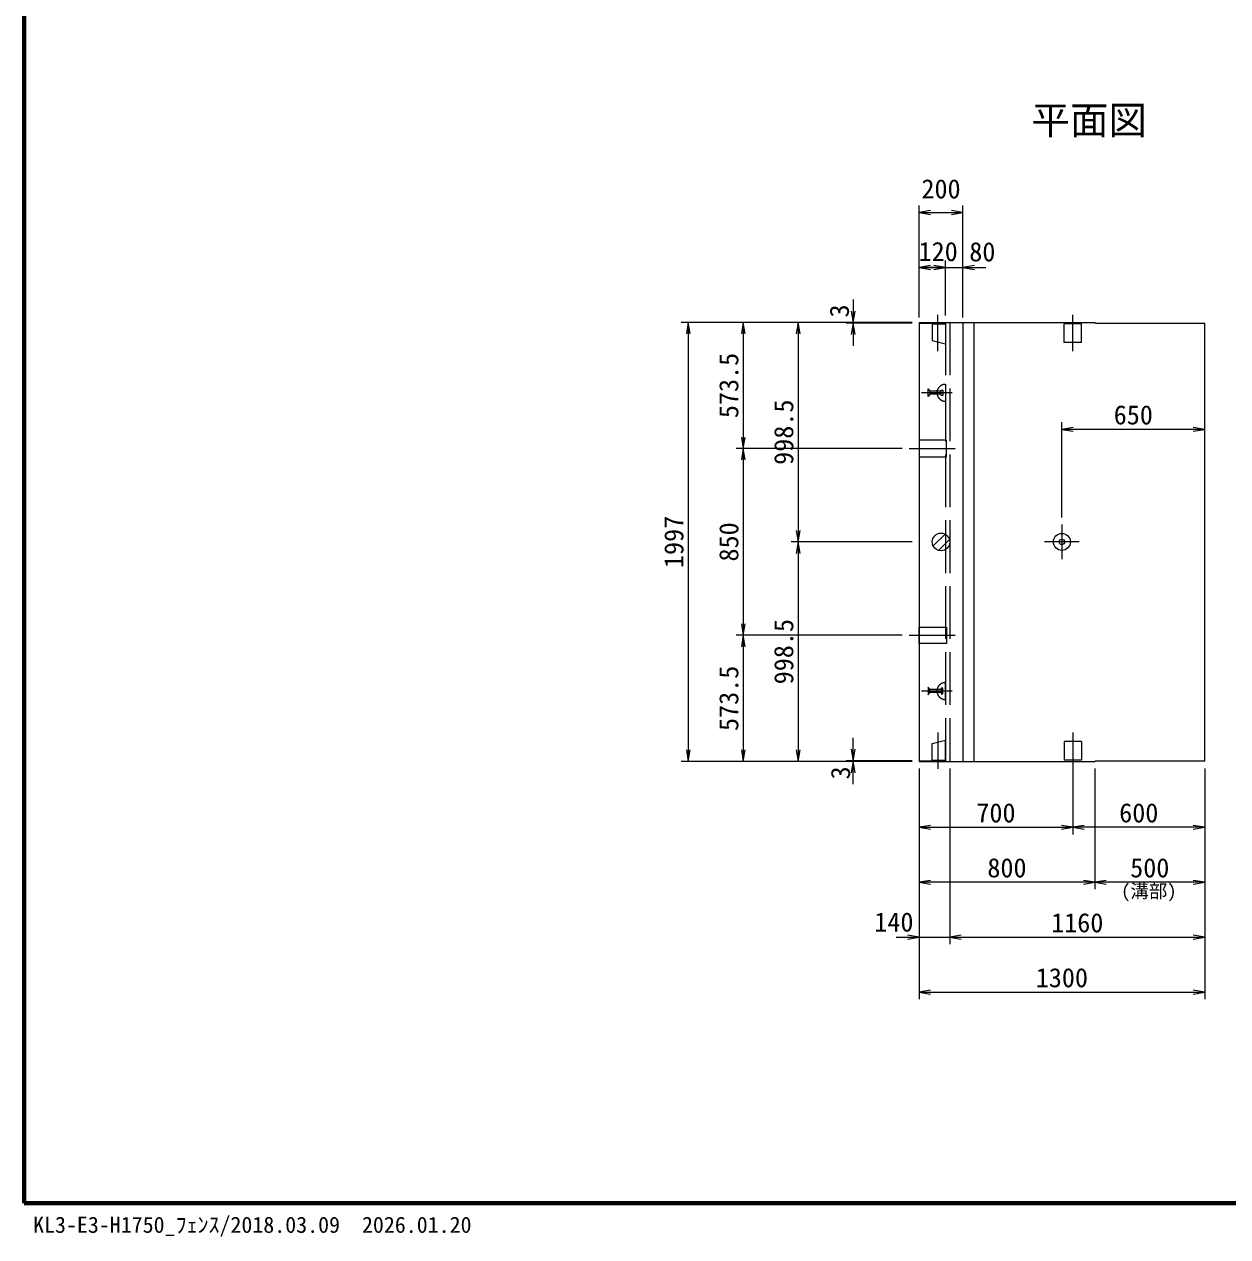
# Model space of a CAD drawing. Units: millimetres at full size, sheet at 1:40. Extents: x 141688 to 157488, y 10657 to 21690.
# Drawn here: x 141688 to 147165, y 10657 to 16173 of the extents above; entities that cross this region are included whole.
import ezdxf
from ezdxf.enums import TextEntityAlignment as Align

# ---------------------------------------------------------------- set-up
doc = ezdxf.new("R2010")
doc.units = ezdxf.units.MM
doc.header["$LTSCALE"] = 40
doc.linetypes.add('CHAIN', pattern=[18.5, 12, -1.5, 3.5, -1.5])
doc.linetypes.add('DASHED', pattern=[7.5, 6, -1.5])
for name, color, linetype, lineweight in [('01図枠', 1, 'Continuous', 70), ('中心', 6, 'CHAIN', 9), ('外形線', 7, 'Continuous', 13), ('寸法', 2, 'Continuous', 9), ('細線', 4, 'Continuous', 9)]:
    doc.layers.add(name, color=color, linetype=linetype, lineweight=lineweight)
doc.layers.add('文字', color=7, linetype='Continuous')
doc.styles.add('ＭＳ ゴシック', font='')
doc.styles.add('ＭＳ Ｐゴシック', font='')
doc.styles.get('ＭＳ ゴシック').set_extended_font_data('MS Gothic')
doc.styles.get('ＭＳ Ｐゴシック').set_extended_font_data('MS PGothic')

# ---------------------------------------------------------------- blocks, each defined once
blk = doc.blocks.new('open_arrow')
at = {"color": 0, "linetype": 'Continuous', "lineweight": -2}
blk.add_lwpolyline([(7.5, 1.25), (0, 0), (7.5, -1.25)], dxfattribs=at)

msp = doc.modelspace()

# ---------------------------------------------------------------- hatches: boundary and pattern name
at = {"layer": '細線'}
h = msp.add_hatch(dxfattribs=at)
h.set_pattern_fill('USER', color=256, style=0, pattern_type=2)
h.set_pattern_definition([(45, (34068.61, -205.72), (-22.45064, 22.45064), [])])
h.paths.add_polyline_path([(145819.64, 13818.03, -1), (145899.64, 13818.03, -1)])

# ---------------------------------------------------------------- linework, layer by layer
at = {"layer": '01図枠'}
msp.add_lwpolyline([(141687.54, 10809.99), (157487.54, 10809.99), (157487.54, 21689.99), (141687.54, 21689.99)], close=True, dxfattribs=at)
at = {"layer": '中心'}
for p, q in [((145844.64, 14685.53), (145844.64, 14850.53)), ((146459.64, 14685.53), (146459.64, 14850.53)), ((145909.64, 14496.53), (145770.64, 14496.53)), ((145714.64, 14243.03), (145924.64, 14243.03)), ((146409.64, 13896.53), (146409.64, 13739.53)), ((146488.14, 13818.03), (146331.14, 13818.03)), ((145714.64, 13393.03), (145924.64, 13393.03)), ((145909.64, 13139.53), (145770.64, 13139.53)), ((145844.64, 12950.53), (145844.64, 12785.53)), ((146459.64, 12950.53), (146459.64, 12785.53))]:
    msp.add_line(p, q, dxfattribs=at)
at = {"layer": '外形線'}
for p, q in [((145759.64, 14816.53), (146559.64, 14816.53)), ((145759.64, 14816.53), (145759.64, 12819.53)), ((145959.64, 14816.53), (145959.64, 12819.53)), ((146562.64, 14813.53), (146559.64, 14816.53)), ((146562.64, 14813.53), (147059.64, 14813.53)), ((147059.64, 12822.53), (147059.64, 14813.53)), ((145759.64, 12819.53), (146559.64, 12819.53)), ((146559.64, 12819.53), (146562.64, 12822.53)), ((146562.64, 12822.53), (147059.64, 12822.53))]:
    msp.add_line(p, q, dxfattribs=at)
msp.add_circle((145859.64, 13818.03), 40, dxfattribs=at)
at = {"layer": '寸法'}
for p, q in [((145759.64, 14839.53), (145759.64, 15348.53)), ((145959.64, 14839.53), (145959.64, 15348.53)), ((145759.64, 15316.53), (145959.64, 15316.53)), ((145759.64, 14848.53), (145759.64, 15098.53)), ((145879.64, 15066.53), (145759.64, 15066.53)), ((145775.64, 15066.53), (146063.64, 15066.53)), ((145879.64, 14848.53), (145879.64, 15098.53)), ((145879.64, 14848.53), (145879.64, 15098.53)), ((145959.64, 14848.53), (145959.64, 15098.53)), ((145459.64, 14920.53), (145459.64, 14709.53)), ((145727.64, 14816.53), (144677.64, 14816.53)), ((144709.64, 14816.53), (144709.64, 12819.53)), ((145727.64, 14816.53), (144927.64, 14816.53)), ((144959.64, 14816.53), (144959.64, 14243.03)), ((145727.64, 14816.53), (145177.64, 14816.53)), ((145209.64, 14816.53), (145209.64, 13818.03)), ((145727.64, 14816.53), (145427.64, 14816.53)), ((145727.64, 14813.53), (145427.64, 14813.53)), ((146409.64, 13928.53), (146409.64, 14362.23)), ((147059.64, 13912.32), (147059.64, 14362.23)), ((147059.64, 14330.23), (146409.64, 14330.23)), ((145682.64, 14243.03), (144927.64, 14243.03)), ((145682.64, 14243.03), (144927.64, 14243.03)), ((144959.64, 14243.03), (144959.64, 13393.03)), ((145728.64, 13818.03), (145177.64, 13818.03)), ((145728.64, 13818.03), (145177.64, 13818.03)), ((145209.64, 13818.03), (145209.64, 12819.53)), ((145682.64, 13393.03), (144927.64, 13393.03)), ((145682.64, 13393.03), (144927.64, 13393.03)), ((144959.64, 13393.03), (144959.64, 12819.53)), ((145459.64, 12715.53), (145459.64, 12926.53)), ((145727.64, 12819.53), (144677.64, 12819.53)), ((145727.64, 12819.53), (144927.64, 12819.53)), ((145727.64, 12819.53), (145177.64, 12819.53)), ((145727.64, 12822.53), (145427.64, 12822.53)), ((145727.64, 12819.53), (145427.64, 12819.53)), ((145759.64, 12787.53), (145759.64, 11737.53)), ((145759.64, 12787.53), (145759.64, 11987.53)), ((145759.64, 12787.53), (145759.64, 12237.53)), ((145759.64, 12787.53), (145759.64, 12487.53)), ((145899.64, 12787.53), (145899.64, 11987.53)), ((145899.64, 12787.53), (145899.64, 11987.53)), ((146459.64, 12787.53), (146459.64, 12487.53)), ((146459.64, 12787.53), (146459.64, 12487.53)), ((146559.64, 12787.53), (146559.64, 12237.53)), ((146559.64, 12787.53), (146559.64, 12237.53)), ((147059.64, 12787.53), (147059.64, 11737.53)), ((147059.64, 12787.53), (147059.64, 11987.53)), ((147059.64, 12787.53), (147059.64, 12487.53)), ((147059.64, 12787.53), (147059.64, 12237.53)), ((145759.64, 12519.53), (146459.64, 12519.53)), ((147059.64, 12519.53), (146459.64, 12519.53)), ((146559.64, 12269.53), (145759.64, 12269.53)), ((147059.64, 12269.53), (146559.64, 12269.53)), ((145655.64, 12019.53), (146003.64, 12019.53)), ((145899.64, 12019.53), (147059.64, 12019.53)), ((145759.64, 11769.53), (147059.64, 11769.53))]:
    msp.add_line(p, q, dxfattribs=at)
at = {"layer": '寸法', "color": 3, "linetype": 'DASHED'}
for p, q in [((145800.64, 14479.03), (145800.64, 14514.03)), ((145800.64, 14514.03), (145808.3, 14503.53)), ((145860.3, 14484.03), (145860.3, 14509.03)), ((145860.3, 14509.03), (145868.64, 14509.03)), ((145868.64, 14509.03), (145868.64, 14484.03)), ((145879.64, 14535.03), (145879.64, 14458.03)), ((145808.3, 14489.53), (145800.64, 14479.03)), ((145860.3, 14503.53), (145808.3, 14503.53)), ((145808.3, 14503.53), (145808.3, 14489.53)), ((145860.3, 14489.53), (145808.3, 14489.53)), ((145868.64, 14484.03), (145860.3, 14484.03)), ((145808.3, 13146.53), (145800.64, 13157.03)), ((145800.64, 13157.03), (145800.64, 13122.03)), ((145800.64, 13122.03), (145808.3, 13132.53)), ((145860.3, 13146.53), (145808.3, 13146.53)), ((145808.3, 13132.53), (145808.3, 13146.53)), ((145860.3, 13132.53), (145808.3, 13132.53)), ((145868.64, 13152.03), (145860.3, 13152.03)), ((145860.3, 13152.03), (145860.3, 13127.03)), ((145868.64, 13127.03), (145868.64, 13152.03)), ((145879.64, 13101.03), (145879.64, 13178.03)), ((145860.3, 13127.03), (145868.64, 13127.03))]:
    msp.add_line(p, q, dxfattribs=at)
at = {"layer": '寸法', "color": 3}
for radius in [38.5, 12.5]:
    msp.add_circle((146409.64, 13818.03), radius, dxfattribs=at)
at = {"layer": '寸法', "color": 3, "linetype": 'DASHED'}
for centre in [(145879.64, 14496.53), (145879.64, 13139.53)]:
    msp.add_arc(centre, 38.5, 90, 270, dxfattribs=at)
at = {"layer": '細線', "linetype": 'DASHED'}
for p, q in [((145759.64, 14813.53), (145879.64, 14813.53)), ((145819.64, 14810.53), (145819.64, 14734.53)), ((145819.64, 14810.53), (145879.64, 14810.53)), ((145879.64, 14816.53), (145879.64, 12819.53)), ((145879.64, 14810.53), (145879.64, 14719.53)), ((145899.64, 14816.53), (145899.64, 12819.53)), ((145819.64, 14734.53), (145879.64, 14719.53)), ((145819.64, 12901.53), (145879.64, 12916.53)), ((145879.64, 12825.53), (145879.64, 12916.53)), ((145819.64, 12825.53), (145819.64, 12901.53)), ((145759.64, 12822.53), (145879.64, 12822.53)), ((145819.64, 12825.53), (145879.64, 12825.53))]:
    msp.add_line(p, q, dxfattribs=at)
at = {"layer": '細線'}
for p, q in [((146009.64, 14816.53), (146009.64, 12819.53)), ((146499.64, 14810.53), (146419.64, 14810.53)), ((146419.64, 14725.53), (146419.64, 14810.53)), ((146499.64, 14725.53), (146499.64, 14810.53)), ((146499.64, 14725.53), (146419.64, 14725.53)), ((146499.64, 12910.53), (146419.64, 12910.53)), ((146419.64, 12910.53), (146419.64, 12825.53)), ((146499.64, 12910.53), (146499.64, 12825.53)), ((146499.64, 12825.53), (146419.64, 12825.53))]:
    msp.add_line(p, q, dxfattribs=at)
at = {"layer": '細線', "linetype": 'DASHED'}
for points in [[(145759.64, 14205.53), (145884.58, 14205.53), (145884.58, 14280.53), (145759.64, 14280.53)], [(145759.64, 13430.53), (145884.58, 13430.53), (145884.58, 13355.53), (145759.64, 13355.53)]]:
    msp.add_lwpolyline(points, close=True, dxfattribs=at)

# ---------------------------------------------------------------- block references
at = {"layer": '寸法', "xscale": 6.93, "yscale": 6.93}
for p in [(145759.64, 15316.53), (145759.64, 15066.53), (145959.64, 15066.53), (146409.64, 14330.23), (145759.64, 12519.53), (146459.64, 12519.53), (145759.64, 12269.53), (146559.64, 12269.53), (145899.64, 12019.53), (145899.64, 12019.53), (145759.64, 11769.53)]:
    msp.add_blockref('open_arrow', p, dxfattribs=at)
for p, rotation in [((145959.64, 15316.53), 180), ((145879.64, 15066.53), 180), ((145879.64, 15066.53), 180), ((145459.64, 14816.53), 90), ((144709.64, 14816.53), 270), ((144959.64, 14816.53), 270), ((145209.64, 14816.53), 270), ((145459.64, 14813.53), 270), ((144959.64, 14243.03), 90), ((147059.64, 14330.23), 180), ((144959.64, 14243.03), 270), ((145209.64, 13818.03), 90), ((145209.64, 13818.03), 270), ((144959.64, 13393.03), 90), ((144959.64, 13393.03), 270), ((144709.64, 12819.53), 90), ((144959.64, 12819.53), 90), ((145209.64, 12819.53), 90), ((145459.64, 12822.53), 90), ((145459.64, 12819.53), 270), ((146459.64, 12519.53), 180), ((147059.64, 12519.53), 180), ((146559.64, 12269.53), 180), ((147059.64, 12269.53), 180), ((145759.64, 12019.53), 180), ((147059.64, 12019.53), 180), ((147059.64, 11769.53), 180)]:
    msp.add_blockref('open_arrow', p, dxfattribs=dict(at, rotation=rotation))

# ---------------------------------------------------------------- texts
at = {"layer": '寸法', "style": 'ＭＳ ゴシック'}
for s, p in [('200', (145859.64, 15424.53)), ('120', (145846.61, 15139.33)), ('80', (146047.66, 15138.34)), ('650', (146734.64, 14396.23)), ('700', (146109.64, 12585.53)), ('600', (146759.64, 12585.53)), ('800', (146159.64, 12335.53)), ('500', (146809.64, 12335.53)), ('140', (145645.25, 12088.86)), ('1160', (146479.64, 12085.53)), ('1300', (146409.64, 11835.53))]:
    msp.add_text(s, height=87.35, dxfattribs=at).set_placement(p, align=Align.MIDDLE_CENTER)
for s, p in [('3', (145396.82, 14868.98)), ('573.5', (144893.64, 14529.78)), ('998.5', (145143.64, 14317.28)), ('1997', (144643.64, 13818.03)), ('850', (144893.64, 13818.03)), ('998.5', (145143.64, 13318.78)), ('573.5', (144893.64, 13106.28)), ('3', (145402.11, 12767.09))]:
    msp.add_text(s, height=87.35, rotation=90, dxfattribs=at).set_placement(p, align=Align.MIDDLE_CENTER)
at = {"layer": '寸法', "color": 3, "style": 'ＭＳ ゴシック'}
msp.add_text('(溝部)', height=61.71, dxfattribs=at).set_placement((146679.27, 12180.32), align=Align.BOTTOM_LEFT)
at = {"layer": '文字', "style": 'ＭＳ Ｐゴシック'}
msp.add_text(' 平面図 ', height=128.7, dxfattribs=at).set_placement((146534.08, 15633.78), align=Align.BOTTOM_CENTER)
at = {"layer": '文字', "style": 'ＭＳ ゴシック'}
msp.add_text('KL3-E3-H1750_ﾌｪﾝｽ/2018.03.09  2026.01.20', height=73.31, dxfattribs=at).set_placement((141727.74, 10652.54), align=Align.BOTTOM_LEFT)

doc.saveas('drawing.dxf')
